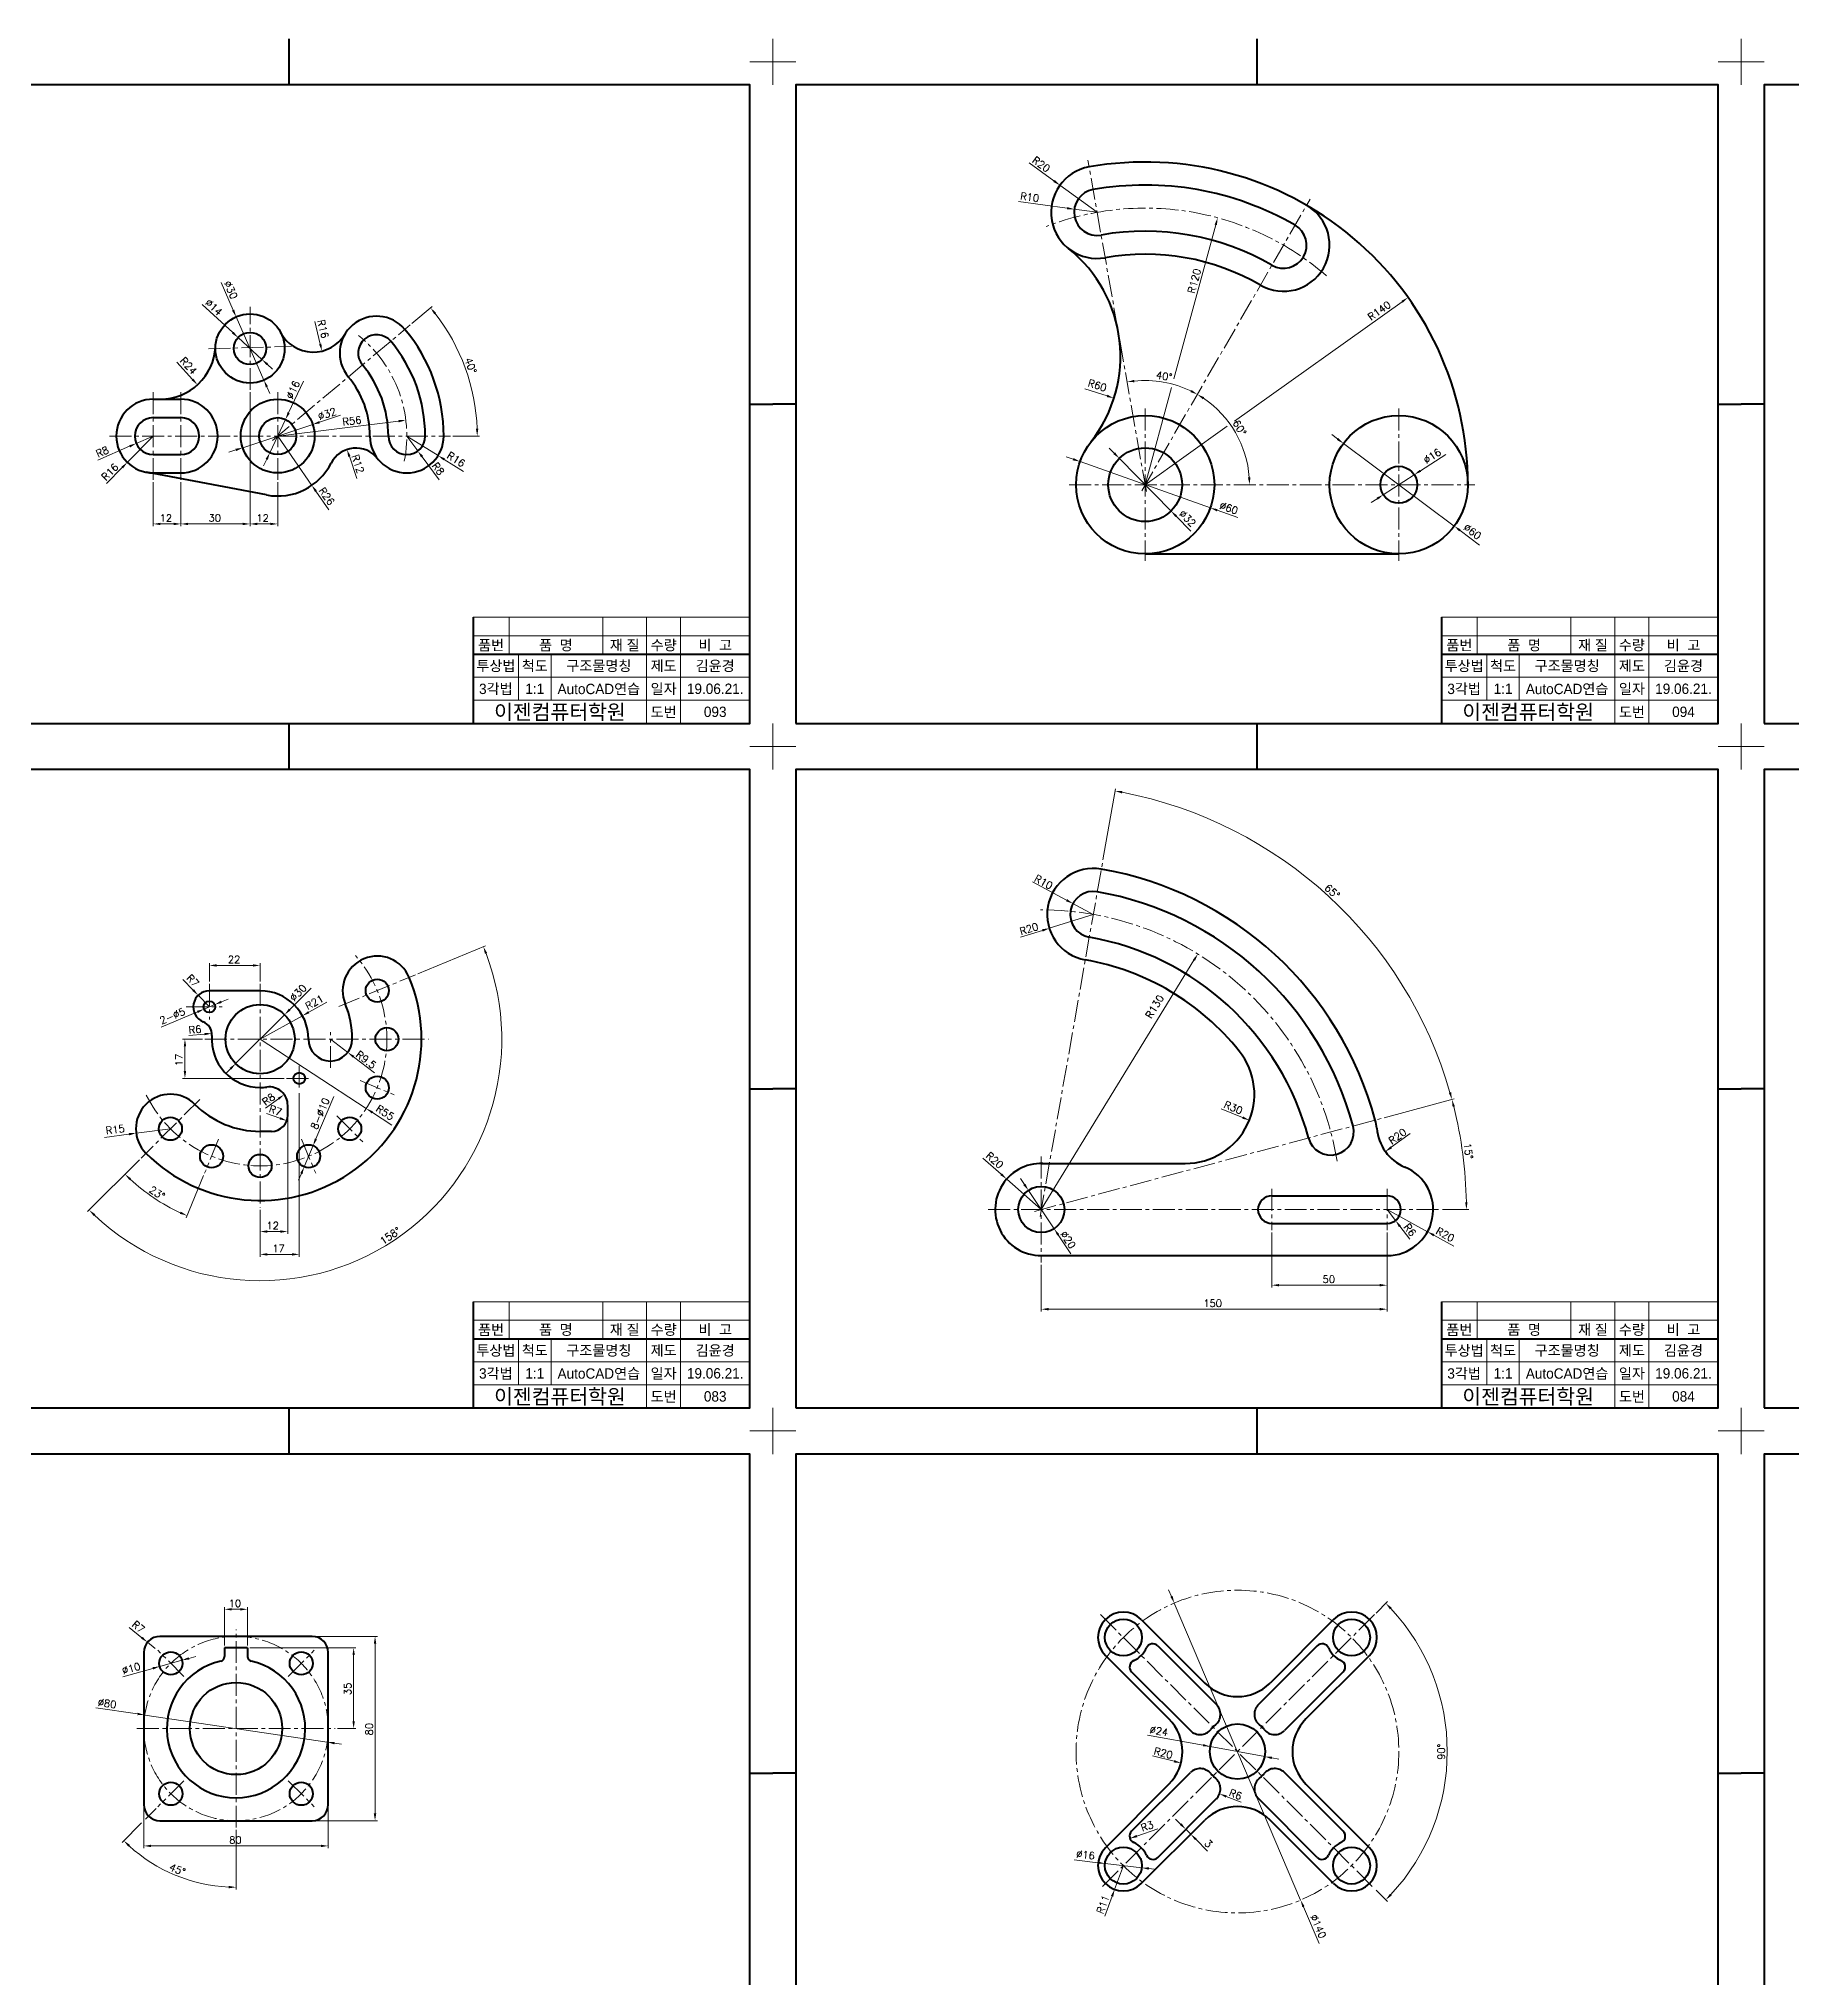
# Model space of a CAD drawing. Header units: millimetres. Extents: x 0 to 4210, y 0 to 2980.
# Drawn here: x 942 to 1702, y 2139 to 2980 of the extents above; entities that cross this region are included whole.
import ezdxf
from ezdxf.enums import TextEntityAlignment as Align

# ---------------------------------------------------------------- set-up
doc = ezdxf.new("R2010")
doc.units = ezdxf.units.MM
doc.linetypes.add('CENTER2', pattern=[28.575, 19.05, -3.175, 3.175, -3.175])
doc.linetypes.add('PHANTOM2', pattern=[31.75, 15.875, -3.175, 3.175, -3.175, 3.175, -3.175])
for name, color, linetype, lineweight in [('가는선', 1, 'Continuous', 13), ('구분선', 1, 'PHANTOM2', 13), ('문자', 2, 'Continuous', 20), ('외곽선', 4, 'Continuous', 70), ('외형선', 3, 'Continuous', 40), ('중심선', 1, 'CENTER2', 13), ('치수선', 1, 'Continuous', 13)]:
    doc.layers.add(name, color=color, linetype=linetype, lineweight=lineweight)
doc.styles.get("Standard").update_dxf_attribs({"font": 'romans.shx'})
doc.styles.add('한글', font='')
doc.styles.get('한글').set_extended_font_data('Gulim')

msp = doc.modelspace()

# ---------------------------------------------------------------- linework, layer by layer
at = {"color": 1, "ltscale": 0.5}
msp.add_solid([(965.37, 2469.28), (966.1, 2470.04), (963.47, 2471.85)], dxfattribs=at)
at = {"layer": '가는선', "ltscale": 0.5}
for p, q in [((1130, 2729), (1250, 2729)), ((1145.58, 2729), (1145.58, 2713)), ((1186.22, 2729), (1186.22, 2713)), ((1205.27, 2729), (1205.27, 2683)), ((1220.01, 2729), (1220.01, 2683)), ((1550, 2729), (1670, 2729)), ((1565.58, 2729), (1565.58, 2713)), ((1606.22, 2729), (1606.22, 2713)), ((1625.27, 2729), (1625.27, 2683)), ((1640.01, 2729), (1640.01, 2683)), ((1130, 2721), (1250, 2721)), ((1550, 2721), (1670, 2721)), ((1149.73, 2713), (1149.73, 2693)), ((1163.8, 2713), (1163.8, 2693)), ((1569.73, 2713), (1569.73, 2693)), ((1583.8, 2713), (1583.8, 2693)), ((1130, 2703), (1250, 2703)), ((1550, 2703), (1670, 2703)), ((1130, 2693), (1250, 2693)), ((1550, 2693), (1670, 2693)), ((1130, 2432), (1250, 2432)), ((1145.58, 2432), (1145.58, 2416)), ((1186.22, 2432), (1186.22, 2416)), ((1205.27, 2432), (1205.27, 2386)), ((1220.01, 2432), (1220.01, 2386)), ((1550, 2432), (1670, 2432)), ((1565.58, 2432), (1565.58, 2416)), ((1606.22, 2432), (1606.22, 2416)), ((1625.27, 2432), (1625.27, 2386)), ((1640.01, 2432), (1640.01, 2386)), ((1130, 2424), (1250, 2424)), ((1550, 2424), (1670, 2424)), ((1149.73, 2416), (1149.73, 2396)), ((1163.8, 2416), (1163.8, 2396)), ((1569.73, 2416), (1569.73, 2396)), ((1583.8, 2416), (1583.8, 2396)), ((1130, 2406), (1250, 2406)), ((1550, 2406), (1670, 2406)), ((1130, 2396), (1250, 2396)), ((1550, 2396), (1670, 2396))]:
    msp.add_line(p, q, dxfattribs=at)
at = {"layer": '구분선', "ltscale": 0.5}
for points in [[(1250, 2970), (1260, 2970), (1260, 2980)], [(1260, 2980), (1260, 2970), (1270, 2970)], [(1260, 2980), (1260, 2970), (1270, 2970)], [(1670, 2970), (1680, 2970), (1680, 2980)], [(1680, 2980), (1680, 2970), (1690, 2970)], [(1680, 2980), (1680, 2970), (1690, 2970)], [(1260, 2960), (1260, 2970), (1250, 2970)], [(1270, 2970), (1260, 2970), (1260, 2960)], [(1270, 2970), (1260, 2970), (1260, 2960)], [(1680, 2960), (1680, 2970), (1670, 2970)], [(1690, 2970), (1680, 2970), (1680, 2960)], [(1690, 2970), (1680, 2970), (1680, 2960)], [(1250, 2673), (1260, 2673), (1260, 2683)], [(1250, 2673), (1260, 2673), (1260, 2683)], [(1260, 2683), (1260, 2673), (1270, 2673)], [(1260, 2683), (1260, 2673), (1270, 2673)], [(1260, 2683), (1260, 2673), (1270, 2673)], [(1260, 2683), (1260, 2673), (1270, 2673)], [(1670, 2673), (1680, 2673), (1680, 2683)], [(1670, 2673), (1680, 2673), (1680, 2683)], [(1680, 2683), (1680, 2673), (1690, 2673)], [(1680, 2683), (1680, 2673), (1690, 2673)], [(1680, 2683), (1680, 2673), (1690, 2673)], [(1680, 2683), (1680, 2673), (1690, 2673)], [(1260, 2663), (1260, 2673), (1250, 2673)], [(1270, 2673), (1260, 2673), (1260, 2663)], [(1270, 2673), (1260, 2673), (1260, 2663)], [(1680, 2663), (1680, 2673), (1670, 2673)], [(1690, 2673), (1680, 2673), (1680, 2663)], [(1690, 2673), (1680, 2673), (1680, 2663)], [(1250, 2376), (1260, 2376), (1260, 2386)], [(1250, 2376), (1260, 2376), (1260, 2386)], [(1260, 2386), (1260, 2376), (1270, 2376)], [(1260, 2386), (1260, 2376), (1270, 2376)], [(1260, 2386), (1260, 2376), (1270, 2376)], [(1260, 2386), (1260, 2376), (1270, 2376)], [(1670, 2376), (1680, 2376), (1680, 2386)], [(1670, 2376), (1680, 2376), (1680, 2386)], [(1680, 2386), (1680, 2376), (1690, 2376)], [(1680, 2386), (1680, 2376), (1690, 2376)], [(1680, 2386), (1680, 2376), (1690, 2376)], [(1680, 2386), (1680, 2376), (1690, 2376)], [(1260, 2366), (1260, 2376), (1250, 2376)], [(1270, 2376), (1260, 2376), (1260, 2366)], [(1270, 2376), (1260, 2376), (1260, 2366)], [(1680, 2366), (1680, 2376), (1670, 2376)], [(1690, 2376), (1680, 2376), (1680, 2366)], [(1690, 2376), (1680, 2376), (1680, 2366)]]:
    msp.add_lwpolyline(points, dxfattribs=at)
at = {"layer": '외곽선', "ltscale": 0.5}
for p, q in [((1050, 2980), (1050, 2970)), ((1470, 2980), (1470, 2970)), ((1050, 2970), (1050, 2960)), ((1470, 2970), (1470, 2960)), ((1250, 2821.5), (1260, 2821.5)), ((1270, 2821.5), (1260, 2821.5)), ((1270, 2821.5), (1260, 2821.5)), ((1670, 2821.5), (1680, 2821.5)), ((1690, 2821.5), (1680, 2821.5)), ((1690, 2821.5), (1680, 2821.5)), ((1250, 2683), (1250, 2729)), ((1670, 2683), (1670, 2729)), ((1050, 2683), (1050, 2673)), ((1050, 2683), (1050, 2673)), ((1470, 2683), (1470, 2673)), ((1470, 2683), (1470, 2673)), ((1050, 2673), (1050, 2663)), ((1470, 2673), (1470, 2663)), ((1250, 2524.5), (1260, 2524.5)), ((1270, 2524.5), (1260, 2524.5)), ((1270, 2524.5), (1260, 2524.5)), ((1670, 2524.5), (1680, 2524.5)), ((1690, 2524.5), (1680, 2524.5)), ((1690, 2524.5), (1680, 2524.5)), ((1250, 2386), (1250, 2432)), ((1670, 2386), (1670, 2432)), ((1050, 2386), (1050, 2376)), ((1050, 2386), (1050, 2376)), ((1470, 2386), (1470, 2376)), ((1470, 2386), (1470, 2376)), ((1050, 2376), (1050, 2366)), ((1470, 2376), (1470, 2366)), ((1250, 2227.5), (1260, 2227.5)), ((1270, 2227.5), (1260, 2227.5)), ((1270, 2227.5), (1260, 2227.5)), ((1670, 2227.5), (1680, 2227.5)), ((1690, 2227.5), (1680, 2227.5)), ((1690, 2227.5), (1680, 2227.5))]:
    msp.add_line(p, q, dxfattribs=at)
for points in [[(850, 2683), (1250, 2683), (1250, 2960), (850, 2960)], [(1270, 2683), (1670, 2683), (1670, 2960), (1270, 2960)], [(1690, 2683), (2090, 2683), (2090, 2960), (1690, 2960)], [(850, 2386), (1250, 2386), (1250, 2663), (850, 2663)], [(1270, 2386), (1670, 2386), (1670, 2663), (1270, 2663)], [(1690, 2386), (2090, 2386), (2090, 2663), (1690, 2663)], [(850, 2089), (1250, 2089), (1250, 2366), (850, 2366)], [(1270, 2089), (1670, 2089), (1670, 2366), (1270, 2366)], [(1690, 2089), (2090, 2089), (2090, 2366), (1690, 2366)]]:
    msp.add_lwpolyline(points, close=True, dxfattribs=at)
at = {"layer": '외형선', "ltscale": 0.5}
for p, q in [((991.23, 2823.63), (1003.23, 2823.63)), ((991.23, 2815.63), (1003.23, 2815.63)), ((991.23, 2799.63), (1003.23, 2799.63)), ((1040.42, 2782.08), (988.27, 2791.91)), ((991.23, 2791.63), (1003.23, 2791.63)), ((1421.52, 2756.53), (1531.52, 2756.53)), ((1130, 2729), (1130, 2721)), ((1550, 2729), (1550, 2721)), ((1130, 2721), (1130, 2713)), ((1550, 2721), (1550, 2713)), ((1130, 2713), (1250, 2713)), ((1130, 2713), (1130, 2693)), ((1550, 2713), (1670, 2713)), ((1550, 2713), (1550, 2693)), ((1130, 2693), (1130, 2683)), ((1550, 2693), (1550, 2683)), ((1037.6, 2566.98), (1015.6, 2566.98)), ((1049.6, 2512.98), (1049.6, 2517.26)), ((1042.6, 2505.98), (1037.6, 2505.98)), ((1376.45, 2492.05), (1438.9, 2492.05)), ((1476.45, 2478.05), (1526.45, 2478.05)), ((1476.45, 2466.05), (1526.45, 2466.05)), ((1376.45, 2452.05), (1526.45, 2452.05)), ((1130, 2432), (1130, 2424)), ((1550, 2432), (1550, 2424)), ((1130, 2424), (1130, 2416)), ((1550, 2424), (1550, 2416)), ((1130, 2416), (1250, 2416)), ((1130, 2416), (1130, 2396)), ((1550, 2416), (1670, 2416)), ((1550, 2416), (1550, 2396)), ((1130, 2396), (1130, 2386)), ((1550, 2396), (1550, 2386)), ((1419.83, 2294.18), (1447.4, 2266.61)), ((1503.26, 2294.18), (1475.69, 2266.61)), ((987.17, 2279.89), (987.17, 2213.89)), ((1060.17, 2286.89), (994.17, 2286.89)), ((1032.17, 2281.89), (1022.17, 2281.89)), ((1022.17, 2281.89), (1022.17, 2278.11)), ((1032.17, 2281.89), (1032.17, 2278.11)), ((1067.17, 2213.89), (1067.17, 2279.89)), ((1426.95, 2282.81), (1452.42, 2257.35)), ((1496.14, 2282.81), (1470.67, 2257.35)), ((1404.27, 2278.63), (1431.85, 2251.05)), ((1415.64, 2271.5), (1441.11, 2246.03)), ((1507.45, 2271.5), (1481.98, 2246.03)), ((1518.82, 2278.63), (1491.24, 2251.05)), ((1404.27, 2195.19), (1431.85, 2222.76)), ((1415.64, 2202.31), (1441.11, 2227.78)), ((1507.45, 2202.31), (1481.98, 2227.78)), ((1518.82, 2195.19), (1491.24, 2222.76)), ((1426.95, 2191), (1452.42, 2216.47)), ((1496.14, 2191), (1470.67, 2216.47)), ((994.17, 2206.89), (1060.17, 2206.89)), ((1419.83, 2179.63), (1447.4, 2207.21)), ((1503.26, 2179.63), (1475.69, 2207.21))]:
    msp.add_line(p, q, dxfattribs=at)
for centre, radius in [((1033.23, 2845.63), 15), ((1033.23, 2845.63), 7), ((1045.23, 2807.63), 16), ((1045.23, 2807.63), 8), ((1421.52, 2786.53), 30), ((1531.52, 2786.53), 30), ((1421.52, 2786.53), 16), ((1531.52, 2786.53), 8), ((1088.41, 2567.03), 5), ((1015.6, 2559.98), 2.5), ((1037.6, 2545.98), 15), ((1092.6, 2545.98), 5), ((1054.6, 2528.98), 2.5), ((1088.41, 2524.93), 5), ((998.71, 2507.09), 5), ((1076.49, 2507.09), 5), ((1016.55, 2495.17), 5), ((1058.65, 2495.17), 5), ((1037.6, 2490.98), 5), ((1376.45, 2472.05), 10), ((1412.05, 2286.4), 8), ((1511.04, 2286.4), 8), ((998.89, 2275.17), 5), ((1055.45, 2275.17), 5), ((1027.17, 2246.89), 20), ((1461.55, 2236.91), 12), ((998.89, 2218.6), 5), ((1055.45, 2218.6), 5), ((1412.05, 2187.41), 8), ((1511.04, 2187.41), 8)]:
    msp.add_circle(centre, radius, dxfattribs=at)
for centre, radius, start, end in [((1400.68, 2904.7), 20, 100, 280), ((1421.52, 2786.53), 140, 0, 100), ((1400.68, 2904.7), 10, 100, 280), ((1421.52, 2786.53), 130, 60, 100), ((1481.52, 2890.45), 20, 240, 60), ((1421.52, 2786.53), 110, 60, 100), ((1481.52, 2890.45), 10, 240, 60), ((1350.79, 2842.17), 60, 321.80908, 51.41119), ((1421.52, 2786.53), 100, 60, 100), ((1088.13, 2843.63), 16, 40, 220), ((1060.67, 2860.06), 16, 207.7341, 329.10624), ((1088.13, 2843.63), 8, 40, 220), ((1045.23, 2807.63), 72, 0, 40), ((994.28, 2847.63), 24, 270, 357.06047), ((1045.23, 2807.63), 64, 0, 40), ((1045.23, 2807.63), 48, 0, 40), ((1045.23, 2807.63), 26, 117.48643, 117.79337), ((1045.23, 2807.63), 40, 0, 40), ((991.23, 2807.63), 16, 90, 270), ((1003.23, 2807.63), 16, 270, 90), ((991.23, 2807.63), 8, 90, 270), ((1003.23, 2807.63), 8, 270, 90), ((1079.12, 2790.45), 12, 37.85738, 153.11517), ((1101.23, 2807.63), 16, 180, 0), ((1101.23, 2807.63), 8, 180, 0), ((1045.23, 2807.63), 26, 259.32807, 333.11517), ((1399.02, 2600.08), 20, 80, 260), ((1376.45, 2472.05), 150, 15, 80), ((1399.02, 2600.08), 10, 80, 260), ((1376.45, 2472.05), 140, 15, 80), ((1088.41, 2567.03), 15, 22.5, 202.5), ((1376.45, 2472.05), 120, 15, 80), ((1376.45, 2472.05), 110, 38.68219, 80), ((1037.6, 2545.98), 70, 225, 22.5), ((1015.6, 2559.98), 7, 90, 247.7234), ((1037.6, 2545.98), 21, 0, 90), ((1037.6, 2545.98), 40, 0, 22.5), ((1010.67, 2547.95), 6, 355.81526, 67.7234), ((1037.6, 2545.98), 21, 175.81526, 270), ((1068.1, 2545.98), 9.5, 180, 0), ((1438.9, 2522.05), 30, 270, 38.68219), ((1037.6, 2545.98), 21, 270, 277.92814), ((1041.6, 2517.26), 8, 0, 97.92814), ((998.71, 2507.09), 15, 45, 225), ((1037.6, 2545.98), 40, 225, 270), ((1042.6, 2512.98), 7, 270, 0), ((1502.02, 2505.7), 10, 195, 15), ((1502.02, 2505.7), 20, 4.66677, 15), ((1541.89, 2508.95), 20, 184.66677, 247.29766), ((1376.45, 2472.05), 20, 80, 270), ((1526.45, 2472.05), 20, 270, 67.29766), ((1476.45, 2472.05), 6, 90, 270), ((1526.45, 2472.05), 6, 270, 90), ((1412.05, 2286.4), 11, 45, 225), ((1511.04, 2286.4), 11, 315, 135), ((994.17, 2279.89), 7, 90, 180), ((1060.17, 2279.89), 7, 0, 90), ((1412.05, 2286.4), 11, 294.07517, 335.92483), ((1424.83, 2280.69), 3, 45, 155.92483), ((1498.26, 2280.69), 3, 24.07517, 135), ((1511.04, 2286.4), 11, 204.07517, 245.92483), ((1027.17, 2246.89), 30, 102.63563, 77.36437), ((1020.17, 2278.11), 2, 282.63563, 0), ((1034.17, 2278.11), 2, 180, 257.36437), ((1417.76, 2273.62), 3, 114.07517, 225), ((1505.33, 2273.62), 3, 315, 65.92483), ((1461.55, 2280.75), 20, 225, 315), ((1448.18, 2253.1), 6, 309.53498, 45), ((1474.91, 2253.1), 6, 135, 230.46502), ((1417.7, 2236.91), 20, 315, 45), ((1445.35, 2250.27), 6, 225, 320.46502), ((1461.55, 2236.91), 15, 129.53498, 140.46502), ((1461.55, 2236.91), 15, 39.53498, 50.46502), ((1461.55, 2236.91), 15, 39.53498, 50.46502), ((1477.74, 2250.27), 6, 219.53498, 315), ((1505.39, 2236.91), 20, 135, 225), ((1445.35, 2223.54), 6, 39.53498, 135), ((1477.74, 2223.54), 6, 45, 140.46502), ((1461.55, 2236.91), 15, 219.53498, 230.46502), ((1448.18, 2220.71), 6, 315, 50.46502), ((1474.91, 2220.71), 6, 129.53498, 225), ((1461.55, 2236.91), 15, 309.53498, 320.46502), ((994.17, 2213.89), 7, 180, 270), ((1060.17, 2213.89), 7, 270, 0), ((1461.55, 2193.07), 20, 45, 135), ((1412.05, 2187.41), 11, 135, 315), ((1417.76, 2200.19), 3, 135, 245.92483), ((1412.05, 2187.41), 11, 24.07517, 65.92483), ((1511.04, 2187.41), 11, 114.07517, 155.92483), ((1511.04, 2187.41), 11, 225, 45), ((1505.33, 2200.19), 3, 294.07517, 45), ((1424.83, 2193.12), 3, 204.07517, 315), ((1498.26, 2193.12), 3, 225, 335.92483)]:
    msp.add_arc(centre, radius, start, end, dxfattribs=at)
at = {"layer": '중심선', "ltscale": 0.5}
for p, q in [((1422.04, 2783.57), (1396.69, 2927.35)), ((1420.02, 2783.93), (1493.02, 2910.37)), ((1033.23, 2827.63), (1033.23, 2863.63)), ((1042.93, 2805.7), (1102.68, 2855.84)), ((1015.23, 2845.55), (1051.21, 2846.48)), ((991.23, 2826.63), (991.23, 2788.63)), ((1003.23, 2826.63), (1003.23, 2788.63)), ((1045.23, 2826.63), (1045.23, 2788.63)), ((1421.52, 2819.53), (1421.52, 2753.53)), ((1531.52, 2819.53), (1531.52, 2753.53)), ((972.23, 2807.63), (1120.23, 2807.63)), ((1388.52, 2786.53), (1564.52, 2786.53)), ((1375.93, 2469.1), (1403.02, 2622.73)), ((1071.78, 2560.14), (1105.04, 2573.92)), ((1015.6, 2569.98), (1015.6, 2554.48)), ((1037.6, 2569.98), (1037.6, 2472.98)), ((1005.6, 2559.98), (1021.1, 2559.98)), ((1068.1, 2533.48), (1068.1, 2548.98)), ((1013.6, 2545.98), (1110.6, 2545.98)), ((1054.6, 2534.48), (1054.6, 2523.48)), ((1049.1, 2528.98), (1060.1, 2528.98)), ((1081.02, 2527.99), (1095.8, 2521.87)), ((1011.44, 2519.82), (985.98, 2494.36)), ((1070.83, 2512.75), (1082.15, 2501.43)), ((1373.55, 2471.28), (1524.24, 2511.65)), ((1019.61, 2502.56), (1013.49, 2487.78)), ((1055.59, 2502.56), (1061.71, 2487.78)), ((1376.45, 2495.05), (1376.45, 2449.05)), ((1476.45, 2481.05), (1476.45, 2463.05)), ((1526.45, 2481.05), (1526.45, 2463.05)), ((1353.45, 2472.05), (1549.45, 2472.05)), ((1520.94, 2296.3), (1402.15, 2177.51)), ((1402.15, 2296.3), (1520.94, 2177.51)), ((1027.17, 2203.89), (1027.17, 2289.89)), ((1004.54, 2269.52), (993.23, 2280.83)), ((1049.8, 2269.52), (1061.11, 2280.83)), ((984.17, 2246.89), (1070.17, 2246.89)), ((1004.54, 2224.26), (993.23, 2212.95)), ((1049.8, 2224.26), (1061.11, 2212.95))]:
    msp.add_line(p, q, dxfattribs=at)
for centre, radius in [((1461.55, 2236.91), 70), ((1027.17, 2246.89), 40)]:
    msp.add_circle(centre, radius, dxfattribs=at)
for centre, radius, start, end in [((1421.52, 2786.53), 120, 49.00722, 110.99278), ((1045.23, 2807.63), 56, 348.7385, 51.2615), ((1376.45, 2472.05), 130, 9.26933, 90.14566), ((1037.6, 2545.98), 55, 206.19982, 41.30018)]:
    msp.add_arc(centre, radius, start, end, dxfattribs=at)
at = {"layer": '치수선', "ltscale": 0.5}
for p, q in [((1371.25, 2926.12), (1381.96, 2918.32)), ((1400.68, 2904.7), (1384.51, 2916.47)), ((1366.6, 2909.33), (1387.65, 2906.47)), ((1400.68, 2904.7), (1390.77, 2906.05)), ((1433.98, 2832.41), (1452.13, 2899.3)), ((1020.65, 2874.24), (1025.92, 2862.25)), ((1012.4, 2864.75), (1025.75, 2852.5)), ((1103.45, 2856.48), (1112.3, 2863.91)), ((1460.3, 2814.15), (1532.98, 2865.93)), ((1039.27, 2831.9), (1027.19, 2859.36)), ((1061.33, 2857.31), (1063.69, 2847.57)), ((1038.39, 2840.9), (1028.07, 2850.36)), ((1001.49, 2839.7), (1008.31, 2832.21)), ((1040.71, 2838.77), (1043.03, 2836.64)), ((1033.23, 2826.63), (1033.23, 2768.51)), ((1040.54, 2829.02), (1041.8, 2826.13)), ((1056.45, 2831.45), (1049.98, 2817.72)), ((1395.38, 2828.08), (1404.99, 2825.04)), ((1421.52, 2786.53), (1432.97, 2828.71)), ((1030.04, 2802.59), (1060.42, 2812.67)), ((1041.82, 2800.39), (1048.64, 2814.87)), ((1045.23, 2807.63), (1097.68, 2814.11)), ((1072.46, 2816.67), (1063.41, 2813.66)), ((1421.52, 2786.53), (1457.14, 2811.9)), ((967.27, 2797.21), (981.01, 2803.18)), ((991.23, 2807.63), (980.01, 2796.22)), ((991.23, 2807.63), (983.89, 2804.44)), ((1027.06, 2801.6), (1024.07, 2800.61)), ((1045.23, 2807.63), (1060.03, 2786.25)), ((1101.23, 2807.63), (1106, 2801.2)), ((1101.23, 2807.63), (1114.81, 2799.16)), ((1121.23, 2807.63), (1132.79, 2807.63)), ((1408.1, 2800.18), (1405.89, 2802.43)), ((1504.96, 2806.36), (1502.43, 2808.24)), ((1507.48, 2804.47), (1555.56, 2768.58)), ((970.97, 2787.02), (977.81, 2793.97)), ((1040.48, 2797.54), (1039.14, 2794.69)), ((1079.51, 2789.28), (1076.31, 2798.84)), ((1115.31, 2788.64), (1107.87, 2798.67)), ((1125.83, 2792.29), (1117.48, 2797.5)), ((1390.28, 2797.61), (1387.31, 2798.66)), ((1393.25, 2796.55), (1449.8, 2776.5)), ((1410.31, 2797.94), (1432.74, 2775.12)), ((1551.88, 2799.7), (1540.88, 2792.58)), ((991.23, 2787.63), (991.23, 2768.51)), ((1003.23, 2787.63), (1003.23, 2768.51)), ((1045.23, 2787.63), (1045.23, 2768.51)), ((1524.81, 2782.18), (1538.24, 2790.87)), ((1067.39, 2775.62), (1061.82, 2783.66)), ((1461.75, 2772.26), (1452.77, 2775.45)), ((1522.16, 2780.47), (1519.52, 2778.76)), ((994.38, 2769.51), (1000.08, 2769.51)), ((1030.08, 2769.51), (1006.38, 2769.51)), ((1036.38, 2769.51), (1042.08, 2769.51)), ((1441.37, 2766.33), (1434.95, 2772.87)), ((1566.57, 2760.36), (1558.09, 2766.69)), ((1403.19, 2623.71), (1408.65, 2654.64)), ((1372.59, 2614.18), (1387.42, 2606.27)), ((1399.02, 2600.08), (1379.94, 2594.1)), ((1399.02, 2600.08), (1390.2, 2604.79)), ((1367.38, 2590.17), (1376.93, 2593.16)), ((1015.6, 2570.98), (1015.6, 2578.96)), ((1018.75, 2577.96), (1034.45, 2577.96)), ((1037.6, 2570.98), (1037.6, 2578.96)), ((1376.45, 2472.05), (1442.69, 2580.24)), ((1004.15, 2571.83), (1008.55, 2567.28)), ((1059.7, 2568.08), (1050.43, 2558.81)), ((994.72, 2551.19), (1010.39, 2557.79)), ((1015.6, 2559.98), (1010.74, 2565.02)), ((1017.9, 2560.95), (1013.3, 2559.01)), ((1020.81, 2562.17), (1023.71, 2563.39)), ((1066.52, 2561.98), (1058.73, 2557.67)), ((1026.99, 2535.37), (1048.21, 2556.59)), ((1037.6, 2545.98), (1055.98, 2556.15)), ((1012.6, 2545.98), (1004, 2545.98)), ((1005, 2542.83), (1005, 2532.13)), ((1006.63, 2547.6), (1013.51, 2548.19)), ((1037.6, 2545.98), (1083.65, 2515.91)), ((1068.1, 2545.98), (1075.65, 2540.22)), ((1024.77, 2533.15), (1022.54, 2530.92)), ((1087.16, 2531.44), (1078.16, 2538.31)), ((1048.1, 2528.98), (1004, 2528.98)), ((1039.9, 2516.02), (1045.52, 2520.12)), ((1054.6, 2522.48), (1054.6, 2451.61)), ((1069.54, 2521.12), (1061.8, 2502.68)), ((1454.44, 2515.76), (1463.78, 2511.97)), ((1525.2, 2511.91), (1555.54, 2520.04)), ((1525.2, 2511.91), (1555.54, 2520.04)), ((998.71, 2507.09), (983.83, 2505.17)), ((1040.43, 2513.77), (1046.22, 2511.67)), ((1049.6, 2511.98), (1049.6, 2461.51)), ((1094.76, 2508.65), (1086.29, 2514.18)), ((970.04, 2503.38), (980.71, 2504.76)), ((1056.71, 2490.56), (1060.58, 2499.78)), ((1536.44, 2505), (1528.25, 2499.05)), ((1351.09, 2494.37), (1359.07, 2487.35)), ((1055.49, 2487.65), (1054.27, 2484.75)), ((1376.45, 2472.05), (1361.44, 2485.27)), ((1369.12, 2482.97), (1367.37, 2485.59)), ((1370.88, 2480.36), (1382.02, 2463.75)), ((1037.6, 2471.98), (1037.6, 2461.51)), ((1526.45, 2472.05), (1530.09, 2467.29)), ((1526.45, 2472.05), (1543.98, 2462.43)), ((1536.32, 2459.14), (1532.01, 2464.78)), ((1550.45, 2472.05), (1561.86, 2472.05)), ((1037.6, 2461.51), (1037.6, 2451.61)), ((1046.45, 2462.51), (1040.75, 2462.51)), ((1389.31, 2452.88), (1383.78, 2461.13)), ((1476.45, 2462.05), (1476.45, 2438.23)), ((1526.45, 2462.05), (1526.45, 2438.23)), ((1555.33, 2456.2), (1546.74, 2460.92)), ((1051.45, 2452.61), (1040.75, 2452.61)), ((1376.45, 2448.05), (1376.45, 2427.82)), ((1479.6, 2439.23), (1523.3, 2439.23)), ((1526.45, 2438.23), (1526.45, 2427.82)), ((1523.3, 2428.82), (1379.6, 2428.82)), ((1432.92, 2304.22), (1431.69, 2307.12)), ((1022.17, 2282.89), (1022.17, 2299.62)), ((1025.32, 2298.62), (1029.02, 2298.62)), ((1032.17, 2282.89), (1032.17, 2299.62)), ((1434.16, 2301.33), (1488.94, 2172.49)), ((1521.65, 2297.01), (1526.59, 2301.95)), ((980.83, 2290.77), (986.3, 2286.31)), ((992.13, 2281.55), (988.75, 2284.31)), ((1033.17, 2281.89), (1079.18, 2281.89)), ((1061.17, 2286.89), (1088.46, 2286.89)), ((1087.46, 2283.74), (1087.46, 2210.04)), ((977.99, 2269.38), (991.03, 2273)), ((1003.7, 2276.51), (994.07, 2273.84)), ((1006.74, 2277.35), (1009.77, 2278.19)), ((1078.18, 2278.74), (1078.18, 2250.04)), ((966.32, 2255.9), (984.48, 2253.21)), ((1066.74, 2241.03), (987.6, 2252.75)), ((1071.17, 2246.89), (1079.18, 2246.89)), ((1069.85, 2240.57), (1072.97, 2240.11)), ((1422.5, 2244.09), (1446.65, 2239.65)), ((1473.35, 2234.74), (1449.74, 2239.08)), ((1424.63, 2235.12), (1434.02, 2232.7)), ((1476.45, 2234.17), (1479.54, 2233.6)), ((987.17, 2212.89), (987.17, 2194.97)), ((992.52, 2212.24), (987.84, 2207.56)), ((1067.17, 2212.89), (1067.17, 2194.97)), ((1463.2, 2214.9), (1456.71, 2217.41)), ((986.21, 2205.93), (977.78, 2197.5)), ((1061.17, 2206.89), (1088.46, 2206.89)), ((1436.91, 2205.42), (1434.69, 2207.64)), ((990.32, 2195.97), (1064.02, 2195.97)), ((1027.17, 2202.89), (1027.17, 2177.04)), ((1426.95, 2203.32), (1417.9, 2200.24)), ((1439.14, 2203.19), (1441.26, 2201.07)), ((1443.49, 2198.84), (1448.62, 2193.71)), ((1390.67, 2189.87), (1400.97, 2188.68)), ((1420, 2186.49), (1404.1, 2188.32)), ((1412.05, 2187.41), (1408.26, 2177.08)), ((1423.13, 2186.13), (1425.35, 2185.88)), ((1404, 2165.46), (1407.18, 2174.12)), ((1521.65, 2176.8), (1526.59, 2171.87)), ((1496.94, 2153.65), (1490.17, 2169.59))]:
    msp.add_line(p, q, dxfattribs=at)
at = {"layer": '치수선', "color": 1, "ltscale": 0.5}
for p, q in [((1105.97, 2574.3), (1135.38, 2586.48)), ((985.27, 2493.65), (962.76, 2471.15)), ((1013.11, 2486.85), (1005.5, 2468.5))]:
    msp.add_line(p, q, dxfattribs=at)
at = {"layer": '치수선', "ltscale": 0.5}
for centre, radius, start, end in [((1045.23, 2807.63), 86.56, 2.08527, 37.91473), ((1421.52, 2786.53), 45.24, 63.99012, 96.00988), ((1421.52, 2786.53), 45.24, 3.99012, 56.00988), ((1376.45, 2472.05), 184.41, 15.97873, 79.02127), ((1376.45, 2472.05), 184.41, 0.97873, 14.02127), ((1461.55, 2236.91), 90.98, 316.98379, 43.01621), ((1027.17, 2246.89), 68.85, 227.62177, 267.37823)]:
    msp.add_arc(centre, radius, start, end, dxfattribs=at)
at = {"layer": '치수선', "color": 1, "ltscale": 0.5}
for radius, start, end in [(104.83, 226.72168, 20.77832), (82.87, 227.1781, 245.3219)]:
    msp.add_arc((1037.6, 2545.98), radius, start, end, dxfattribs=at)
at = {"layer": '치수선', "ltscale": 0.5}
for points in [[(1382.27, 2918.75), (1381.65, 2917.9), (1384.51, 2916.47)], [(1387.72, 2906.99), (1387.58, 2905.95), (1390.77, 2906.05)], [(1451.63, 2899.43), (1452.64, 2899.16), (1452.96, 2902.34)], [(1026.4, 2862.46), (1025.44, 2862.03), (1027.19, 2859.36)], [(1113.11, 2860.49), (1113.92, 2861.15), (1111.54, 2863.27)], [(1532.67, 2866.36), (1533.28, 2865.5), (1535.54, 2867.76)], [(1026.11, 2852.88), (1025.4, 2852.11), (1028.07, 2850.36)], [(1064.2, 2847.69), (1063.18, 2847.44), (1064.43, 2844.51)], [(1041.06, 2839.15), (1040.35, 2838.38), (1038.39, 2840.9)], [(1008.7, 2832.56), (1007.92, 2831.85), (1010.43, 2829.87)], [(1041.02, 2829.23), (1040.06, 2828.81), (1039.27, 2831.9)], [(1416.86, 2831), (1416.71, 2832.04), (1413.67, 2831.08)], [(1441.61, 2827.65), (1441.11, 2826.72), (1444.14, 2825.71)], [(1049.51, 2817.94), (1050.46, 2817.49), (1048.64, 2814.87)], [(1405.15, 2825.54), (1404.84, 2824.54), (1408, 2824.09)], [(1446.54, 2823.59), (1447.09, 2824.48), (1444.14, 2825.71)], [(1063.24, 2814.16), (1063.57, 2813.16), (1060.42, 2812.67)], [(1097.62, 2814.63), (1097.75, 2813.59), (1100.81, 2814.5)], [(1132.25, 2810.79), (1131.2, 2810.77), (1131.79, 2807.63)], [(980.8, 2803.66), (981.22, 2802.7), (983.89, 2804.44)], [(1026.89, 2802.1), (1027.22, 2801.1), (1030.04, 2802.59)], [(1076.81, 2799), (1075.81, 2798.67), (1075.31, 2801.82)], [(1108.29, 2798.99), (1107.45, 2798.36), (1106, 2801.2)], [(1408.47, 2800.55), (1407.72, 2799.82), (1410.31, 2797.94)], [(1505.27, 2806.78), (1504.64, 2805.94), (1507.48, 2804.47)], [(977.43, 2794.34), (978.18, 2793.61), (980.01, 2796.22)], [(1040, 2797.77), (1040.95, 2797.32), (1041.82, 2800.39)], [(1117.76, 2797.94), (1117.2, 2797.05), (1114.81, 2799.16)], [(1390.45, 2798.1), (1390.1, 2797.11), (1393.25, 2796.55)], [(1540.6, 2793.02), (1541.17, 2792.14), (1538.24, 2790.87)], [(1062.26, 2783.96), (1061.39, 2783.37), (1060.03, 2786.25)], [(1467.18, 2789.69), (1466.13, 2789.66), (1466.76, 2786.53)], [(1452.94, 2775.94), (1452.59, 2774.95), (1449.8, 2776.5)], [(1521.88, 2780.91), (1522.45, 2780.03), (1524.81, 2782.18)], [(994.38, 2770.03), (994.38, 2768.98), (991.23, 2769.51)], [(1000.08, 2770.03), (1000.08, 2768.98), (1003.23, 2769.51)], [(1006.38, 2770.03), (1006.38, 2768.98), (1003.23, 2769.51)], [(1030.08, 2770.03), (1030.08, 2768.98), (1033.23, 2769.51)], [(1036.38, 2770.03), (1036.38, 2768.98), (1033.23, 2769.51)], [(1042.08, 2770.03), (1042.08, 2768.98), (1045.23, 2769.51)], [(1435.32, 2773.24), (1434.57, 2772.5), (1432.74, 2775.12)], [(1558.4, 2767.11), (1557.77, 2766.27), (1555.56, 2768.58)], [(1387.67, 2606.73), (1387.18, 2605.81), (1390.2, 2604.79)], [(1376.78, 2593.66), (1377.09, 2592.66), (1379.94, 2594.1)], [(1442.24, 2580.51), (1443.14, 2579.96), (1444.33, 2582.92)], [(1018.75, 2578.49), (1018.75, 2577.44), (1015.6, 2577.96)], [(1034.45, 2578.49), (1034.45, 2577.44), (1037.6, 2577.96)], [(1008.92, 2567.65), (1008.17, 2566.92), (1010.74, 2565.02)], [(1010.19, 2558.27), (1010.6, 2557.31), (1013.3, 2559.01)], [(1020.6, 2562.66), (1021.01, 2561.69), (1017.9, 2560.95)], [(1050.06, 2559.19), (1050.8, 2558.44), (1048.21, 2556.59)], [(1058.48, 2558.13), (1058.99, 2557.21), (1055.98, 2556.15)], [(1013.47, 2548.72), (1013.56, 2547.67), (1016.65, 2548.46)], [(1004.48, 2542.83), (1005.53, 2542.83), (1005, 2545.98)], [(1078.48, 2538.73), (1077.84, 2537.89), (1075.65, 2540.22)], [(1004.48, 2532.13), (1005.53, 2532.13), (1005, 2528.98)], [(1024.39, 2533.52), (1025.14, 2532.78), (1026.99, 2535.37)], [(1045.21, 2520.54), (1045.83, 2519.69), (1048.06, 2521.98)], [(1086.57, 2514.62), (1086, 2513.74), (1083.65, 2515.91)], [(1554.24, 2522.96), (1553.23, 2522.68), (1554.57, 2519.78)], [(1554.85, 2516.6), (1555.87, 2516.86), (1554.57, 2519.78)], [(1046.4, 2512.16), (1046.04, 2511.17), (1049.18, 2510.59)], [(1463.98, 2512.46), (1463.59, 2511.48), (1466.7, 2510.79)], [(980.64, 2505.28), (980.78, 2504.24), (983.83, 2505.17)], [(1061.32, 2502.89), (1062.28, 2502.48), (1060.58, 2499.78)], [(1527.94, 2499.48), (1528.56, 2498.63), (1525.7, 2497.2)], [(1055.01, 2487.86), (1055.98, 2487.45), (1056.71, 2490.56)], [(1359.42, 2487.74), (1358.73, 2486.96), (1361.44, 2485.27)], [(1369.56, 2483.27), (1368.69, 2482.68), (1370.88, 2480.36)], [(1561.35, 2475.21), (1560.3, 2475.2), (1560.86, 2472.05)], [(1532.42, 2465.1), (1531.59, 2464.46), (1530.09, 2467.29)], [(1040.75, 2463.03), (1040.75, 2461.98), (1037.6, 2462.51)], [(1046.45, 2463.03), (1046.45, 2461.98), (1049.6, 2462.51)], [(1384.21, 2461.43), (1383.34, 2460.84), (1382.02, 2463.75)], [(1547, 2461.38), (1546.49, 2460.46), (1543.98, 2462.43)], [(1040.75, 2453.13), (1040.75, 2452.08), (1037.6, 2452.61)], [(1051.45, 2453.13), (1051.45, 2452.08), (1054.6, 2452.61)], [(1479.6, 2439.76), (1479.6, 2438.71), (1476.45, 2439.23)], [(1523.3, 2439.76), (1523.3, 2438.71), (1526.45, 2439.23)], [(1379.6, 2429.35), (1379.6, 2428.3), (1376.45, 2428.82)], [(1523.3, 2429.35), (1523.3, 2428.3), (1526.45, 2428.82)], [(1433.41, 2304.43), (1432.44, 2304.02), (1434.16, 2301.33)], [(1025.32, 2299.14), (1025.32, 2298.09), (1022.17, 2298.62)], [(1029.02, 2299.14), (1029.02, 2298.09), (1032.17, 2298.62)], [(1527.69, 2298.61), (1528.45, 2299.34), (1525.88, 2301.24)], [(986.64, 2286.71), (985.97, 2285.9), (988.75, 2284.31)], [(1077.66, 2278.74), (1078.71, 2278.74), (1078.18, 2281.89)], [(1086.93, 2283.74), (1087.98, 2283.74), (1087.46, 2286.89)], [(990.89, 2273.5), (991.17, 2272.49), (994.07, 2273.84)], [(1006.6, 2277.86), (1006.88, 2276.85), (1003.7, 2276.51)], [(984.56, 2253.73), (984.41, 2252.69), (987.6, 2252.75)], [(1077.66, 2250.04), (1078.71, 2250.04), (1078.18, 2246.89)], [(1069.93, 2241.09), (1069.78, 2240.05), (1066.74, 2241.03)], [(1446.74, 2240.16), (1446.55, 2239.13), (1449.74, 2239.08)], [(1434.15, 2233.21), (1433.89, 2232.19), (1437.07, 2231.92)], [(1476.54, 2234.68), (1476.35, 2233.65), (1473.35, 2234.74)], [(1456.9, 2217.9), (1456.52, 2216.92), (1453.77, 2218.55)], [(1086.93, 2210.04), (1087.98, 2210.04), (1087.46, 2206.89)], [(1437.29, 2205.79), (1436.54, 2205.04), (1439.14, 2203.19)], [(980.4, 2195.65), (981.13, 2196.41), (978.49, 2198.21)], [(990.32, 2196.49), (990.32, 2195.44), (987.17, 2195.97)], [(1064.02, 2196.49), (1064.02, 2195.44), (1067.17, 2195.97)], [(1417.73, 2200.74), (1418.07, 2199.74), (1414.92, 2199.22)], [(1443.86, 2199.21), (1443.12, 2198.47), (1441.26, 2201.07)], [(1401.03, 2189.21), (1400.91, 2188.16), (1404.1, 2188.32)], [(1423.19, 2186.66), (1423.07, 2185.61), (1420, 2186.49)], [(1024.03, 2178.64), (1024.01, 2177.59), (1027.17, 2178.04)], [(1406.68, 2174.31), (1407.67, 2173.94), (1408.26, 2177.08)], [(1490.65, 2169.79), (1489.68, 2169.38), (1488.94, 2172.49)], [(1528.45, 2174.47), (1527.69, 2175.2), (1525.88, 2172.57)]]:
    msp.add_solid(points, dxfattribs=at)
at = {"layer": '치수선', "color": 1, "ltscale": 0.5}
for points in [[(1411.47, 2652.57), (1411.66, 2653.6), (1408.47, 2653.66)], [(1135.13, 2582.98), (1136.1, 2583.36), (1134.45, 2586.1)], [(980.91, 2484.82), (981.64, 2485.58), (979, 2487.39)], [(1003.21, 2471.16), (1002.79, 2470.2), (1005.89, 2469.42)]]:
    msp.add_solid(points, dxfattribs=at)

# ---------------------------------------------------------------- texts
at = {"layer": '문자', "ltscale": 0.5}
for s, rotation, p in [('R20', 323.96694, (1372.16, 2926.69)), ('R10', 352.2702, (1367.13, 2910.27)), ('R120', 74.81306, (1442.93, 2869.21)), ('∅30', 293.73794, (1021.79, 2874.14)), ('∅14', 317.44521, (1013.48, 2865.12)), ('R140', 35.46771, (1519.49, 2857.55)), ('R16', 283.60625, (1062.42, 2857.77)), ('R24', 312.28289, (1002.62, 2840.12)), ('40°', 290, (1126.27, 2840.96)), ('40°', 350, (1426.01, 2832.69)), ('∅16', 64.77267, (1051.54, 2823.37)), ('R60', 342.46193, (1396.37, 2829.36)), ('∅32', 18.35934, (1063.3, 2814.49)), ('R56', 7.0455, (1073.55, 2812.14)), ('60°', 300.88593, (1459.32, 2813.42)), ('R8', 23.50733, (967.24, 2798.29)), ('R16', 328.05091, (1118.29, 2798.35)), ('∅16', 32.90229, (1543.45, 2795.43)), ('R16', 45.49111, (970.7, 2788.02)), ('R12', 288.54687, (1077.24, 2798.96)), ('R8', 306.55347, (1111.94, 2794.74)), ('R26', 304.69713, (1062.87, 2784.01)), ('∅60', 340.4725, (1453.47, 2776.28)), ('∅32', 314.50533, (1435.92, 2773.69)), ('∅60', 323.25522, (1559.27, 2767.35)), ('R10', 331.91271, (1373.07, 2614.69)), ('65°', 317.5, (1499, 2611.23)), ('R20', 17.39179, (1367.66, 2591.09)), ('R7', 314.01166, (1005.41, 2572.27)), ('∅30', 45, (1052.34, 2562.14)), ('2-∅5', 22.82725, (994.84, 2552.33)), ('R21', 28.9502, (1058.32, 2558.63)), ('R130', 58.52163, (1424.11, 2554.61)), ('R6', 4.90216, (1006.76, 2548.35)), ('R9.5', 322.66371, (1078.81, 2538.68)), ('17', 90, (1004, 2534.26)), ('R8', 36.13282, (1039.99, 2517.01)), ('R7', 340.02014, (1041.1, 2514.51)), ('8-∅10', 67.23529, (1062.31, 2506.48)), ('R55', 326.85169, (1087.53, 2515.03)), ('R30', 337.94039, (1455.34, 2516.39)), ('R15', 7.37195, (970.88, 2504.68)), ('R20', 35.98222, (1528.55, 2500.15)), ('15°', 277.70542, (1559.67, 2500.7)), ('R20', 318.64262, (1352.1, 2495.01)), ('R6', 307.3869, (1533.42, 2464.45)), ('R20', 331.24387, (1547.29, 2461.79)), ('∅20', 303.85831, (1384.5, 2461.46)), ('R7', 320.79474, (981.66, 2291.57)), ('∅10', 15.49792, (978.17, 2270.39)), ('35', 90, (1077.18, 2261.39)), ('∅80', 351.57838, (967.01, 2256.81)), ('80', 90, (1086.46, 2243.89)), ('∅24', 349.58061, (1423.22, 2244.97)), ('R20', 345.5472, (1425.02, 2235.77)), ('90°', 90, (1551.53, 2233.31)), ('R6', 338.85423, (1457.57, 2217.85)), ('R3', 18.8236, (1420.25, 2202.15)), ('45°', 337.5, (997.88, 2185.59)), ('∅16', 353.43572, (1391.44, 2190.98)), ('R11', 69.85698, (1403.26, 2166.17)), ('∅140', 293.03413, (1493.01, 2165.45))]:
    msp.add_text(s, height=3.15, rotation=rotation, dxfattribs=at).set_placement(p)
for s, p in [('12', (994.01, 2770.51)), ('30', (1015.23, 2770.51)), ('12', (1036.01, 2770.51)), ('22', (1023.6, 2578.96)), ('12', (1040.37, 2463.51)), ('17', (1042.87, 2453.61)), ('50', (1498.45, 2440.23)), ('150', (1446.72, 2429.82)), ('10', (1023.94, 2299.62)), ('80', (1024.17, 2196.97))]:
    msp.add_text(s, height=3.15, dxfattribs=at).set_placement(p)
at = {"layer": '문자', "ltscale": 0.5, "style": '한글'}
for s, height, p in [('품번', 4.5, (1137.79, 2717)), ('품  명', 4.5, (1165.9, 2717)), ('재 질', 4.5, (1195.75, 2717)), ('수량', 4.5, (1212.64, 2717)), ('비  고', 4.5, (1235.01, 2717)), ('품번', 4.5, (1557.79, 2717)), ('품  명', 4.5, (1585.9, 2717)), ('재 질', 4.5, (1615.75, 2717)), ('수량', 4.5, (1632.64, 2717)), ('비  고', 4.5, (1655.01, 2717)), ('투상법', 4.5, (1139.86, 2708)), ('척도', 4.5, (1156.76, 2708)), ('구조물명칭', 4.5, (1184.54, 2708)), ('제도', 4.5, (1212.64, 2708)), ('김윤경', 4.5, (1235.01, 2708)), ('투상법', 4.5, (1559.86, 2708)), ('척도', 4.5, (1576.76, 2708)), ('구조물명칭', 4.5, (1604.54, 2708)), ('제도', 4.5, (1632.64, 2708)), ('김윤경', 4.5, (1655.01, 2708)), ('3각법', 4.5, (1139.86, 2698)), ('1:1', 4.5, (1156.76, 2698)), ('AutoCAD연습', 4.5, (1184.54, 2698)), ('일자', 4.5, (1212.64, 2698)), ('19.06.21.', 4.5, (1235.01, 2698)), ('3각법', 4.5, (1559.86, 2698)), ('1:1', 4.5, (1576.76, 2698)), ('AutoCAD연습', 4.5, (1604.54, 2698)), ('일자', 4.5, (1632.64, 2698)), ('19.06.21.', 4.5, (1655.01, 2698)), ('이젠컴퓨터학원', 6.5, (1167.64, 2688)), ('이젠컴퓨터학원', 6.5, (1587.64, 2688)), ('도번', 4.5, (1212.64, 2688)), ('093', 4.5, (1235.01, 2688)), ('도번', 4.5, (1632.64, 2688)), ('094', 4.5, (1655.01, 2688)), ('품번', 4.5, (1137.79, 2420)), ('품  명', 4.5, (1165.9, 2420)), ('재 질', 4.5, (1195.75, 2420)), ('수량', 4.5, (1212.64, 2420)), ('비  고', 4.5, (1235.01, 2420)), ('품번', 4.5, (1557.79, 2420)), ('품  명', 4.5, (1585.9, 2420)), ('재 질', 4.5, (1615.75, 2420)), ('수량', 4.5, (1632.64, 2420)), ('비  고', 4.5, (1655.01, 2420)), ('투상법', 4.5, (1139.86, 2411)), ('척도', 4.5, (1156.76, 2411)), ('구조물명칭', 4.5, (1184.54, 2411)), ('제도', 4.5, (1212.64, 2411)), ('김윤경', 4.5, (1235.01, 2411)), ('투상법', 4.5, (1559.86, 2411)), ('척도', 4.5, (1576.76, 2411)), ('구조물명칭', 4.5, (1604.54, 2411)), ('제도', 4.5, (1632.64, 2411)), ('김윤경', 4.5, (1655.01, 2411)), ('3각법', 4.5, (1139.86, 2401)), ('1:1', 4.5, (1156.76, 2401)), ('AutoCAD연습', 4.5, (1184.54, 2401)), ('일자', 4.5, (1212.64, 2401)), ('19.06.21.', 4.5, (1235.01, 2401)), ('3각법', 4.5, (1559.86, 2401)), ('1:1', 4.5, (1576.76, 2401)), ('AutoCAD연습', 4.5, (1604.54, 2401)), ('일자', 4.5, (1632.64, 2401)), ('19.06.21.', 4.5, (1655.01, 2401)), ('이젠컴퓨터학원', 6.5, (1167.64, 2391)), ('도번', 4.5, (1212.64, 2391)), ('083', 4.5, (1235.01, 2391)), ('이젠컴퓨터학원', 6.5, (1587.64, 2391)), ('도번', 4.5, (1632.64, 2391)), ('084', 4.5, (1655.01, 2391))]:
    msp.add_text(s, height=height, dxfattribs=at).set_placement(p, align=Align.MIDDLE)
at = {"layer": '문자', "color": 2, "ltscale": 0.5}
for s, rotation, p in [('23°', 326.25, (989.12, 2479.91)), ('158°', 33.75, (1090.86, 2456.69))]:
    msp.add_text(s, height=3.15, rotation=rotation, dxfattribs=at).set_placement(p)
at = {"layer": '문자', "ltscale": 0.5, "insert": (1448.99, 2196.98), "char_height": 3.15, "attachment_point": 5, "rotation": 315}
msp.add_mtext('3', dxfattribs=at)

doc.saveas('drawing.dxf')
